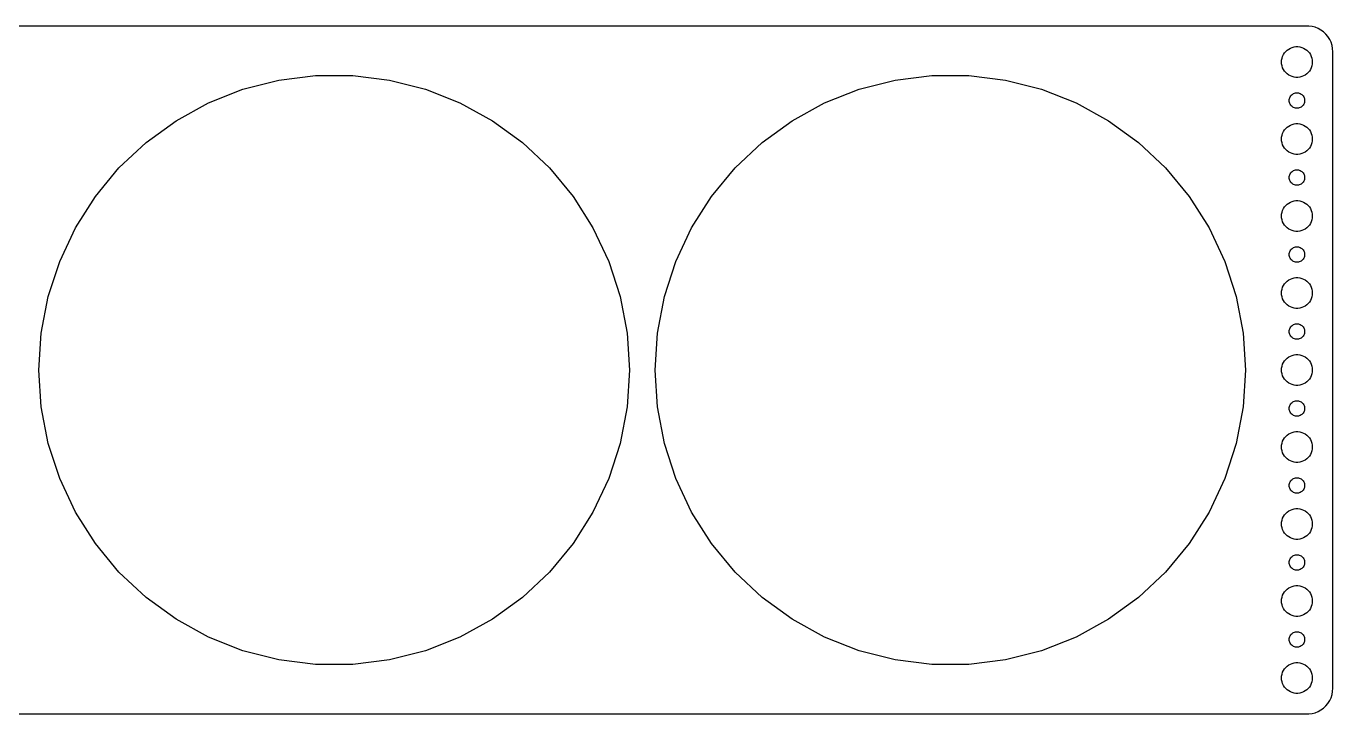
# Model space of a CAD drawing. Header units: metres. Extents: x -254 to 254, y -67 to 67.
# Drawn here: x 0 to 254.5, y -67 to 67 of the extents above; entities that cross this region are included whole.
import ezdxf

# ---------------------------------------------------------------- set-up
doc = ezdxf.new("R2010")
doc.units = ezdxf.units.M

msp = doc.modelspace()

# ---------------------------------------------------------------- linework, layer by layer
for p, q in [((249.814, 66.9901), (-249.814, 66.9901)), ((250.437, 66.9114), (249.814, 66.9901)), ((251.045, 66.7553), (250.437, 66.9114)), ((251.629, 66.5241), (251.045, 66.7553)), ((252.179, 66.2216), (251.629, 66.5241)), ((252.687, 65.8526), (252.179, 66.2216)), ((253.145, 65.4227), (252.687, 65.8526)), ((253.545, 64.9389), (253.145, 65.4227)), ((253.882, 64.4088), (253.545, 64.9389)), ((254.149, 63.8406), (253.882, 64.4088)), ((254.343, 63.2434), (254.149, 63.8406)), ((244.594, 60.7461), (244.711, 61.1044)), ((244.711, 61.1044), (244.871, 61.4453)), ((244.871, 61.4453), (245.073, 61.7634)), ((245.073, 61.7634), (245.313, 62.0536)), ((245.313, 62.0536), (245.588, 62.3115)), ((245.588, 62.3115), (245.893, 62.533)), ((245.893, 62.533), (246.223, 62.7145)), ((246.223, 62.7145), (246.573, 62.8532)), ((246.573, 62.8532), (246.938, 62.9469)), ((246.938, 62.9469), (247.312, 62.9941)), ((247.312, 62.9941), (247.688, 62.9941)), ((247.688, 62.9941), (248.062, 62.9469)), ((248.062, 62.9469), (248.427, 62.8532)), ((248.427, 62.8532), (248.777, 62.7145)), ((248.777, 62.7145), (249.107, 62.533)), ((249.107, 62.533), (249.412, 62.3115)), ((249.412, 62.3115), (249.687, 62.0536)), ((249.687, 62.0536), (249.927, 61.7634)), ((249.927, 61.7634), (250.129, 61.4453)), ((250.129, 61.4453), (250.289, 61.1044)), ((250.289, 61.1044), (250.406, 60.7461)), ((254.461, 62.6267), (254.343, 63.2434)), ((254.5, 62), (254.461, 62.6267)), ((254.5, -62), (254.5, 62)), ((244.5, 60), (244.524, 60.376)), ((244.524, 59.624), (244.5, 60)), ((244.524, 60.376), (244.594, 60.7461)), ((244.594, 59.2539), (244.524, 59.624)), ((244.711, 58.8956), (244.594, 59.2539)), ((244.871, 58.5547), (244.711, 58.8956)), ((245.073, 58.2366), (244.871, 58.5547)), ((250.129, 58.5547), (249.927, 58.2366)), ((250.289, 58.8956), (250.129, 58.5547)), ((250.406, 59.2539), (250.289, 58.8956)), ((250.406, 60.7461), (250.476, 60.376)), ((250.476, 59.624), (250.406, 59.2539)), ((250.476, 60.376), (250.5, 60)), ((250.5, 60), (250.476, 59.624)), ((42.2315, 54.6857), (49.2256, 56.4815)), ((49.2256, 56.4815), (56.3895, 57.3865)), ((56.3895, 57.3865), (63.6104, 57.3865)), ((63.6104, 57.3865), (70.7744, 56.4815)), ((70.7744, 56.4815), (77.7685, 54.6857)), ((162.232, 54.6857), (169.226, 56.4815)), ((169.226, 56.4815), (176.39, 57.3865)), ((176.39, 57.3865), (183.61, 57.3865)), ((183.61, 57.3865), (190.774, 56.4815)), ((190.774, 56.4815), (197.768, 54.6857)), ((245.313, 57.9464), (245.073, 58.2366)), ((245.588, 57.6885), (245.313, 57.9464)), ((245.893, 57.467), (245.588, 57.6885)), ((246.223, 57.2855), (245.893, 57.467)), ((246.573, 57.1468), (246.223, 57.2855)), ((246.938, 57.0531), (246.573, 57.1468)), ((247.312, 57.0059), (246.938, 57.0531)), ((247.688, 57.0059), (247.312, 57.0059)), ((248.062, 57.0531), (247.688, 57.0059)), ((248.427, 57.1468), (248.062, 57.0531)), ((248.777, 57.2855), (248.427, 57.1468)), ((249.107, 57.467), (248.777, 57.2855)), ((249.412, 57.6885), (249.107, 57.467)), ((249.687, 57.9464), (249.412, 57.6885)), ((249.927, 58.2366), (249.687, 57.9464)), ((35.5177, 52.0276), (42.2315, 54.6857)), ((77.7685, 54.6857), (84.4823, 52.0276)), ((155.518, 52.0276), (162.232, 54.6857)), ((197.768, 54.6857), (204.482, 52.0276)), ((246.286, 53.3817), (246.407, 53.5268)), ((246.407, 53.5268), (246.544, 53.6558)), ((246.544, 53.6558), (246.696, 53.7665)), ((246.696, 53.7665), (246.861, 53.8572)), ((246.861, 53.8572), (247.036, 53.9266)), ((247.036, 53.9266), (247.219, 53.9734)), ((247.219, 53.9734), (247.406, 53.997)), ((247.406, 53.997), (247.594, 53.997)), ((247.594, 53.997), (247.781, 53.9734)), ((247.781, 53.9734), (247.964, 53.9266)), ((247.964, 53.9266), (248.139, 53.8572)), ((248.139, 53.8572), (248.304, 53.7665)), ((248.304, 53.7665), (248.456, 53.6558)), ((248.456, 53.6558), (248.593, 53.5268)), ((248.593, 53.5268), (248.714, 53.3817)), ((29.19, 48.5488), (35.5177, 52.0276)), ((84.4823, 52.0276), (90.81, 48.5488)), ((149.19, 48.5488), (155.518, 52.0276)), ((204.482, 52.0276), (210.81, 48.5488)), ((246, 52.5), (246.012, 52.688)), ((246.012, 52.312), (246, 52.5)), ((246.012, 52.688), (246.047, 52.873)), ((246.047, 52.127), (246.012, 52.312)), ((246.047, 52.873), (246.105, 53.0522)), ((246.105, 51.9478), (246.047, 52.127)), ((246.105, 53.0522), (246.186, 53.2226)), ((246.186, 51.7774), (246.105, 51.9478)), ((246.186, 53.2226), (246.286, 53.3817)), ((246.286, 51.6183), (246.186, 51.7774)), ((246.407, 51.4732), (246.286, 51.6183)), ((246.544, 51.3442), (246.407, 51.4732)), ((246.696, 51.2335), (246.544, 51.3442)), ((246.861, 51.1428), (246.696, 51.2335)), ((247.036, 51.0734), (246.861, 51.1428)), ((247.219, 51.0266), (247.036, 51.0734)), ((247.406, 51.003), (247.219, 51.0266)), ((247.594, 51.003), (247.406, 51.003)), ((247.781, 51.0266), (247.594, 51.003)), ((247.964, 51.0734), (247.781, 51.0266)), ((248.139, 51.1428), (247.964, 51.0734)), ((248.304, 51.2335), (248.139, 51.1428)), ((248.456, 51.3442), (248.304, 51.2335)), ((248.593, 51.4732), (248.456, 51.3442)), ((248.714, 51.6183), (248.593, 51.4732)), ((248.714, 53.3817), (248.814, 53.2226)), ((248.814, 51.7774), (248.714, 51.6183)), ((248.814, 53.2226), (248.895, 53.0522)), ((248.895, 51.9478), (248.814, 51.7774)), ((248.895, 53.0522), (248.953, 52.873)), ((248.953, 52.127), (248.895, 51.9478)), ((248.953, 52.873), (248.988, 52.688)), ((248.988, 52.312), (248.953, 52.127)), ((248.988, 52.688), (249, 52.5)), ((249, 52.5), (248.988, 52.312)), ((23.3481, 44.3045), (29.19, 48.5488)), ((90.81, 48.5488), (96.6519, 44.3045)), ((143.348, 44.3045), (149.19, 48.5488)), ((210.81, 48.5488), (216.652, 44.3045)), ((244.594, 45.7461), (244.711, 46.1044)), ((244.711, 46.1044), (244.871, 46.4453)), ((244.871, 46.4453), (245.073, 46.7634)), ((245.073, 46.7634), (245.313, 47.0536)), ((245.313, 47.0536), (245.588, 47.3115)), ((245.588, 47.3115), (245.893, 47.533)), ((245.893, 47.533), (246.223, 47.7145)), ((246.223, 47.7145), (246.573, 47.8532)), ((246.573, 47.8532), (246.938, 47.9469)), ((246.938, 47.9469), (247.312, 47.9941)), ((247.312, 47.9941), (247.688, 47.9941)), ((247.688, 47.9941), (248.062, 47.9469)), ((248.062, 47.9469), (248.427, 47.8532)), ((248.427, 47.8532), (248.777, 47.7145)), ((248.777, 47.7145), (249.107, 47.533)), ((249.107, 47.533), (249.412, 47.3115)), ((249.412, 47.3115), (249.687, 47.0536)), ((249.687, 47.0536), (249.927, 46.7634)), ((249.927, 46.7634), (250.129, 46.4453)), ((250.129, 46.4453), (250.289, 46.1044)), ((250.289, 46.1044), (250.406, 45.7461)), ((18.0843, 39.3615), (23.3481, 44.3045)), ((96.6519, 44.3045), (101.916, 39.3615)), ((138.084, 39.3615), (143.348, 44.3045)), ((216.652, 44.3045), (221.916, 39.3615)), ((244.5, 45), (244.524, 45.376)), ((244.524, 44.624), (244.5, 45)), ((244.524, 45.376), (244.594, 45.7461)), ((244.594, 44.2539), (244.524, 44.624)), ((244.711, 43.8956), (244.594, 44.2539)), ((244.871, 43.5547), (244.711, 43.8956)), ((245.073, 43.2366), (244.871, 43.5547)), ((250.129, 43.5547), (249.927, 43.2366)), ((250.289, 43.8956), (250.129, 43.5547)), ((250.406, 44.2539), (250.289, 43.8956)), ((250.406, 45.7461), (250.476, 45.376)), ((250.476, 44.624), (250.406, 44.2539)), ((250.476, 45.376), (250.5, 45)), ((250.5, 45), (250.476, 44.624)), ((245.313, 42.9464), (245.073, 43.2366)), ((245.588, 42.6885), (245.313, 42.9464)), ((245.893, 42.467), (245.588, 42.6885)), ((246.223, 42.2855), (245.893, 42.467)), ((246.573, 42.1468), (246.223, 42.2855)), ((246.938, 42.0531), (246.573, 42.1468)), ((247.312, 42.0059), (246.938, 42.0531)), ((247.688, 42.0059), (247.312, 42.0059)), ((248.062, 42.0531), (247.688, 42.0059)), ((248.427, 42.1468), (248.062, 42.0531)), ((248.777, 42.2855), (248.427, 42.1468)), ((249.107, 42.467), (248.777, 42.2855)), ((249.412, 42.6885), (249.107, 42.467)), ((249.687, 42.9464), (249.412, 42.6885)), ((249.927, 43.2366), (249.687, 42.9464)), ((13.4815, 33.7977), (18.0843, 39.3615)), ((101.916, 39.3615), (106.518, 33.7977)), ((133.482, 33.7977), (138.084, 39.3615)), ((221.916, 39.3615), (226.518, 33.7977)), ((246.105, 38.0522), (246.186, 38.2226)), ((246.186, 38.2226), (246.286, 38.3817)), ((246.286, 38.3817), (246.407, 38.5268)), ((246.407, 38.5268), (246.544, 38.6558)), ((246.544, 38.6558), (246.696, 38.7665)), ((246.696, 38.7665), (246.861, 38.8572)), ((246.861, 38.8572), (247.036, 38.9266)), ((247.036, 38.9266), (247.219, 38.9734)), ((247.219, 38.9734), (247.406, 38.997)), ((247.406, 38.997), (247.594, 38.997)), ((247.594, 38.997), (247.781, 38.9734)), ((247.781, 38.9734), (247.964, 38.9266)), ((247.964, 38.9266), (248.139, 38.8572)), ((248.139, 38.8572), (248.304, 38.7665)), ((248.304, 38.7665), (248.456, 38.6558)), ((248.456, 38.6558), (248.593, 38.5268)), ((248.593, 38.5268), (248.714, 38.3817)), ((248.714, 38.3817), (248.814, 38.2226)), ((248.814, 38.2226), (248.895, 38.0522)), ((246, 37.5), (246.012, 37.688)), ((246.012, 37.312), (246, 37.5)), ((246.012, 37.688), (246.047, 37.873)), ((246.047, 37.127), (246.012, 37.312)), ((246.047, 37.873), (246.105, 38.0522)), ((246.105, 36.9478), (246.047, 37.127)), ((246.186, 36.7774), (246.105, 36.9478)), ((246.286, 36.6183), (246.186, 36.7774)), ((246.407, 36.4732), (246.286, 36.6183)), ((246.544, 36.3442), (246.407, 36.4732)), ((246.696, 36.2335), (246.544, 36.3442)), ((246.861, 36.1428), (246.696, 36.2335)), ((247.036, 36.0734), (246.861, 36.1428)), ((247.219, 36.0266), (247.036, 36.0734)), ((247.406, 36.003), (247.219, 36.0266)), ((247.594, 36.003), (247.406, 36.003)), ((247.781, 36.0266), (247.594, 36.003)), ((247.964, 36.0734), (247.781, 36.0266)), ((248.139, 36.1428), (247.964, 36.0734)), ((248.304, 36.2335), (248.139, 36.1428)), ((248.456, 36.3442), (248.304, 36.2335)), ((248.593, 36.4732), (248.456, 36.3442)), ((248.714, 36.6183), (248.593, 36.4732)), ((248.814, 36.7774), (248.714, 36.6183)), ((248.895, 36.9478), (248.814, 36.7774)), ((248.895, 38.0522), (248.953, 37.873)), ((248.953, 37.127), (248.895, 36.9478)), ((248.953, 37.873), (248.988, 37.688)), ((248.988, 37.312), (248.953, 37.127)), ((248.988, 37.688), (249, 37.5)), ((249, 37.5), (248.988, 37.312)), ((9.61237, 27.7008), (13.4815, 33.7977)), ((106.518, 33.7977), (110.388, 27.7008)), ((129.612, 27.7008), (133.482, 33.7977)), ((226.518, 33.7977), (230.388, 27.7008)), ((244.524, 30.376), (244.594, 30.7461)), ((244.594, 30.7461), (244.711, 31.1044)), ((244.711, 31.1044), (244.871, 31.4453)), ((244.871, 31.4453), (245.073, 31.7634)), ((245.073, 31.7634), (245.313, 32.0536)), ((245.313, 32.0536), (245.588, 32.3115)), ((245.588, 32.3115), (245.893, 32.533)), ((245.893, 32.533), (246.223, 32.7145)), ((246.223, 32.7145), (246.573, 32.8532)), ((246.573, 32.8532), (246.938, 32.9469)), ((246.938, 32.9469), (247.312, 32.9941)), ((247.312, 32.9941), (247.688, 32.9941)), ((247.688, 32.9941), (248.062, 32.9469)), ((248.062, 32.9469), (248.427, 32.8532)), ((248.427, 32.8532), (248.777, 32.7145)), ((248.777, 32.7145), (249.107, 32.533)), ((249.107, 32.533), (249.412, 32.3115)), ((249.412, 32.3115), (249.687, 32.0536)), ((249.687, 32.0536), (249.927, 31.7634)), ((249.927, 31.7634), (250.129, 31.4453)), ((250.129, 31.4453), (250.289, 31.1044)), ((250.289, 31.1044), (250.406, 30.7461)), ((250.406, 30.7461), (250.476, 30.376)), ((244.5, 30), (244.524, 30.376)), ((244.524, 29.624), (244.5, 30)), ((244.594, 29.2539), (244.524, 29.624)), ((244.711, 28.8956), (244.594, 29.2539)), ((244.871, 28.5547), (244.711, 28.8956)), ((245.073, 28.2366), (244.871, 28.5547)), ((245.313, 27.9464), (245.073, 28.2366)), ((249.927, 28.2366), (249.687, 27.9464)), ((250.129, 28.5547), (249.927, 28.2366)), ((250.289, 28.8956), (250.129, 28.5547)), ((250.406, 29.2539), (250.289, 28.8956)), ((250.476, 29.624), (250.406, 29.2539)), ((250.476, 30.376), (250.5, 30)), ((250.5, 30), (250.476, 29.624)), ((6.53784, 21.1672), (9.61237, 27.7008)), ((110.388, 27.7008), (113.462, 21.1672)), ((126.538, 21.1672), (129.612, 27.7008)), ((230.388, 27.7008), (233.462, 21.1672)), ((245.588, 27.6884), (245.313, 27.9464)), ((245.893, 27.467), (245.588, 27.6884)), ((246.223, 27.2855), (245.893, 27.467)), ((246.573, 27.1468), (246.223, 27.2855)), ((246.938, 27.0531), (246.573, 27.1468)), ((247.312, 27.0059), (246.938, 27.0531)), ((247.688, 27.0059), (247.312, 27.0059)), ((248.062, 27.0531), (247.688, 27.0059)), ((248.427, 27.1468), (248.062, 27.0531)), ((248.777, 27.2855), (248.427, 27.1468)), ((249.107, 27.467), (248.777, 27.2855)), ((249.412, 27.6884), (249.107, 27.467)), ((249.687, 27.9464), (249.412, 27.6884)), ((246.047, 22.873), (246.105, 23.0522)), ((246.105, 23.0522), (246.186, 23.2226)), ((246.186, 23.2226), (246.286, 23.3817)), ((246.286, 23.3817), (246.407, 23.5268)), ((246.407, 23.5268), (246.544, 23.6558)), ((246.544, 23.6558), (246.696, 23.7665)), ((246.696, 23.7665), (246.861, 23.8572)), ((246.861, 23.8572), (247.036, 23.9266)), ((247.036, 23.9266), (247.219, 23.9734)), ((247.219, 23.9734), (247.406, 23.997)), ((247.406, 23.997), (247.594, 23.997)), ((247.594, 23.997), (247.781, 23.9734)), ((247.781, 23.9734), (247.964, 23.9266)), ((247.964, 23.9266), (248.139, 23.8572)), ((248.139, 23.8572), (248.304, 23.7665)), ((248.304, 23.7665), (248.456, 23.6558)), ((248.456, 23.6558), (248.593, 23.5268)), ((248.593, 23.5268), (248.714, 23.3817)), ((248.714, 23.3817), (248.814, 23.2226)), ((248.814, 23.2226), (248.895, 23.0522)), ((248.895, 23.0522), (248.953, 22.873)), ((4.30646, 14.2997), (6.53784, 21.1672)), ((113.462, 21.1672), (115.694, 14.2997)), ((124.306, 14.2997), (126.538, 21.1672)), ((233.462, 21.1672), (235.694, 14.2997)), ((246, 22.5), (246.012, 22.688)), ((246.012, 22.312), (246, 22.5)), ((246.012, 22.688), (246.047, 22.873)), ((246.047, 22.127), (246.012, 22.312)), ((246.105, 21.9478), (246.047, 22.127)), ((246.186, 21.7774), (246.105, 21.9478)), ((246.286, 21.6183), (246.186, 21.7774)), ((246.407, 21.4732), (246.286, 21.6183)), ((246.544, 21.3442), (246.407, 21.4732)), ((246.696, 21.2335), (246.544, 21.3442)), ((246.861, 21.1427), (246.696, 21.2335)), ((247.036, 21.0734), (246.861, 21.1427)), ((247.219, 21.0266), (247.036, 21.0734)), ((247.406, 21.003), (247.219, 21.0266)), ((247.594, 21.003), (247.406, 21.003)), ((247.781, 21.0266), (247.594, 21.003)), ((247.964, 21.0734), (247.781, 21.0266)), ((248.139, 21.1427), (247.964, 21.0734)), ((248.304, 21.2335), (248.139, 21.1427)), ((248.456, 21.3442), (248.304, 21.2335)), ((248.593, 21.4732), (248.456, 21.3442)), ((248.714, 21.6183), (248.593, 21.4732)), ((248.814, 21.7774), (248.714, 21.6183)), ((248.895, 21.9478), (248.814, 21.7774)), ((248.953, 22.127), (248.895, 21.9478)), ((248.953, 22.873), (248.988, 22.688)), ((248.988, 22.312), (248.953, 22.127)), ((248.988, 22.688), (249, 22.5)), ((249, 22.5), (248.988, 22.312)), ((246.223, 17.7145), (246.573, 17.8532)), ((246.573, 17.8532), (246.938, 17.9469)), ((246.938, 17.9469), (247.312, 17.9941)), ((247.312, 17.9941), (247.688, 17.9941)), ((247.688, 17.9941), (248.062, 17.9469)), ((248.062, 17.9469), (248.427, 17.8532)), ((248.427, 17.8532), (248.777, 17.7145)), ((244.5, 15), (244.524, 15.376)), ((244.524, 15.376), (244.594, 15.7461)), ((244.594, 15.7461), (244.711, 16.1044)), ((244.711, 16.1044), (244.871, 16.4453)), ((244.871, 16.4453), (245.073, 16.7634)), ((245.073, 16.7634), (245.313, 17.0536)), ((245.313, 17.0536), (245.588, 17.3115)), ((245.588, 17.3115), (245.893, 17.533)), ((245.893, 17.533), (246.223, 17.7145)), ((248.777, 17.7145), (249.107, 17.533)), ((249.107, 17.533), (249.412, 17.3115)), ((249.412, 17.3115), (249.687, 17.0536)), ((249.687, 17.0536), (249.927, 16.7634)), ((249.927, 16.7634), (250.129, 16.4453)), ((250.129, 16.4453), (250.289, 16.1044)), ((250.289, 16.1044), (250.406, 15.7461)), ((250.406, 15.7461), (250.476, 15.376)), ((250.476, 15.376), (250.5, 15)), ((2.9534, 7.20665), (4.30646, 14.2997)), ((115.694, 14.2997), (117.047, 7.20665)), ((122.953, 7.20665), (124.306, 14.2997)), ((235.694, 14.2997), (237.047, 7.20665)), ((244.524, 14.624), (244.5, 15)), ((244.594, 14.2539), (244.524, 14.624)), ((244.711, 13.8956), (244.594, 14.2539)), ((244.871, 13.5547), (244.711, 13.8956)), ((245.073, 13.2366), (244.871, 13.5547)), ((245.313, 12.9464), (245.073, 13.2366)), ((245.588, 12.6884), (245.313, 12.9464)), ((249.687, 12.9464), (249.412, 12.6884)), ((249.927, 13.2366), (249.687, 12.9464)), ((250.129, 13.5547), (249.927, 13.2366)), ((250.289, 13.8956), (250.129, 13.5547)), ((250.406, 14.2539), (250.289, 13.8956)), ((250.476, 14.624), (250.406, 14.2539)), ((250.5, 15), (250.476, 14.624)), ((245.893, 12.467), (245.588, 12.6884)), ((246.223, 12.2855), (245.893, 12.467)), ((246.573, 12.1468), (246.223, 12.2855)), ((246.938, 12.0531), (246.573, 12.1468)), ((247.312, 12.0059), (246.938, 12.0531)), ((247.688, 12.0059), (247.312, 12.0059)), ((248.062, 12.0531), (247.688, 12.0059)), ((248.427, 12.1468), (248.062, 12.0531)), ((248.777, 12.2855), (248.427, 12.1468)), ((249.107, 12.467), (248.777, 12.2855)), ((249.412, 12.6884), (249.107, 12.467)), ((246, 7.5), (246.012, 7.68799)), ((246.012, 7.68799), (246.047, 7.87303)), ((246.047, 7.87303), (246.105, 8.05219)), ((246.105, 8.05219), (246.186, 8.22263)), ((246.186, 8.22263), (246.286, 8.38167)), ((246.286, 8.38167), (246.407, 8.52681)), ((246.407, 8.52681), (246.544, 8.65576)), ((246.544, 8.65576), (246.696, 8.76648)), ((246.696, 8.76648), (246.861, 8.85724)), ((246.861, 8.85724), (247.036, 8.92657)), ((247.036, 8.92657), (247.219, 8.97342)), ((247.219, 8.97342), (247.406, 8.99704)), ((247.406, 8.99704), (247.594, 8.99704)), ((247.594, 8.99704), (247.781, 8.97342)), ((247.781, 8.97342), (247.964, 8.92657)), ((247.964, 8.92657), (248.139, 8.85724)), ((248.139, 8.85724), (248.304, 8.76648)), ((248.304, 8.76648), (248.456, 8.65576)), ((248.456, 8.65576), (248.593, 8.52681)), ((248.593, 8.52681), (248.714, 8.38167)), ((248.714, 8.38167), (248.814, 8.22263)), ((248.814, 8.22263), (248.895, 8.05219)), ((248.895, 8.05219), (248.953, 7.87303)), ((248.953, 7.87303), (248.988, 7.68799)), ((248.988, 7.68799), (249, 7.5)), ((2.5, 0), (2.9534, 7.20665)), ((117.047, 7.20665), (117.5, 0)), ((122.5, 0), (122.953, 7.20665)), ((237.047, 7.20665), (237.5, 0)), ((246.012, 7.312), (246, 7.5)), ((246.047, 7.12695), (246.012, 7.312)), ((246.105, 6.9478), (246.047, 7.12695)), ((246.186, 6.77736), (246.105, 6.9478)), ((246.286, 6.61832), (246.186, 6.77736)), ((246.407, 6.47318), (246.286, 6.61832)), ((246.544, 6.34422), (246.407, 6.47318)), ((246.696, 6.23351), (246.544, 6.34422)), ((246.861, 6.14275), (246.696, 6.23351)), ((247.036, 6.07341), (246.861, 6.14275)), ((247.219, 6.02657), (247.036, 6.07341)), ((247.406, 6.00294), (247.219, 6.02657)), ((247.594, 6.00294), (247.406, 6.00294)), ((247.781, 6.02657), (247.594, 6.00294)), ((247.964, 6.07341), (247.781, 6.02657)), ((248.139, 6.14275), (247.964, 6.07341)), ((248.304, 6.23351), (248.139, 6.14275)), ((248.456, 6.34422), (248.304, 6.23351)), ((248.593, 6.47318), (248.456, 6.34422)), ((248.714, 6.61832), (248.593, 6.47318)), ((248.814, 6.77736), (248.714, 6.61832)), ((248.895, 6.9478), (248.814, 6.77736)), ((248.953, 7.12695), (248.895, 6.9478)), ((248.988, 7.312), (248.953, 7.12695)), ((249, 7.5), (248.988, 7.312)), ((245.893, 2.53297), (246.223, 2.71448)), ((246.223, 2.71448), (246.573, 2.85316)), ((246.573, 2.85316), (246.938, 2.94685)), ((246.938, 2.94685), (247.312, 2.99408)), ((247.312, 2.99408), (247.688, 2.99408)), ((247.688, 2.99408), (248.062, 2.94685)), ((248.062, 2.94685), (248.427, 2.85316)), ((248.427, 2.85316), (248.777, 2.71448)), ((248.777, 2.71448), (249.107, 2.53297)), ((2.9534, -7.20665), (2.5, 0)), ((117.5, 0), (117.047, -7.20665)), ((122.953, -7.20665), (122.5, 0)), ((237.5, 0), (237.047, -7.20665)), ((244.5, 0), (244.524, 0.37599)), ((244.524, -0.37599), (244.5, 0)), ((244.524, 0.37599), (244.594, 0.74606)), ((244.594, 0.74606), (244.711, 1.10437)), ((244.711, 1.10437), (244.871, 1.44525)), ((244.871, 1.44525), (245.073, 1.76335)), ((245.073, 1.76335), (245.313, 2.05363)), ((245.313, 2.05363), (245.588, 2.31154)), ((245.588, 2.31154), (245.893, 2.53297)), ((249.107, 2.53297), (249.412, 2.31154)), ((249.412, 2.31154), (249.687, 2.05363)), ((249.687, 2.05363), (249.927, 1.76335)), ((249.927, 1.76335), (250.129, 1.44525)), ((250.129, 1.44525), (250.289, 1.10437)), ((250.289, 1.10437), (250.406, 0.74606)), ((250.406, 0.74606), (250.476, 0.37599)), ((250.476, 0.37599), (250.5, 0)), ((250.5, 0), (250.476, -0.37599)), ((244.594, -0.74606), (244.524, -0.37599)), ((244.711, -1.10437), (244.594, -0.74606)), ((244.871, -1.44525), (244.711, -1.10437)), ((245.073, -1.76335), (244.871, -1.44525)), ((245.313, -2.05363), (245.073, -1.76335)), ((245.588, -2.31154), (245.313, -2.05363)), ((245.893, -2.53297), (245.588, -2.31154)), ((246.223, -2.71448), (245.893, -2.53297)), ((249.107, -2.53297), (248.777, -2.71448)), ((249.412, -2.31154), (249.107, -2.53297)), ((249.687, -2.05363), (249.412, -2.31154)), ((249.927, -1.76335), (249.687, -2.05363)), ((250.129, -1.44525), (249.927, -1.76335)), ((250.289, -1.10437), (250.129, -1.44525)), ((250.406, -0.74606), (250.289, -1.10437)), ((250.476, -0.37599), (250.406, -0.74606)), ((246.573, -2.85316), (246.223, -2.71448)), ((246.938, -2.94685), (246.573, -2.85316)), ((247.312, -2.99408), (246.938, -2.94685)), ((247.688, -2.99408), (247.312, -2.99408)), ((248.062, -2.94685), (247.688, -2.99408)), ((248.427, -2.85316), (248.062, -2.94685)), ((248.777, -2.71448), (248.427, -2.85316)), ((4.30646, -14.2997), (2.9534, -7.20665)), ((117.047, -7.20665), (115.694, -14.2997)), ((124.306, -14.2997), (122.953, -7.20665)), ((237.047, -7.20665), (235.694, -14.2997)), ((246, -7.5), (246.012, -7.312)), ((246.012, -7.68799), (246, -7.5)), ((246.012, -7.312), (246.047, -7.12695)), ((246.047, -7.12695), (246.105, -6.9478)), ((246.105, -6.9478), (246.186, -6.77736)), ((246.186, -6.77736), (246.286, -6.61832)), ((246.286, -6.61832), (246.407, -6.47318)), ((246.407, -6.47318), (246.544, -6.34422)), ((246.544, -6.34422), (246.696, -6.23351)), ((246.696, -6.23351), (246.861, -6.14275)), ((246.861, -6.14275), (247.036, -6.07341)), ((247.036, -6.07341), (247.219, -6.02657)), ((247.219, -6.02657), (247.406, -6.00294)), ((247.406, -6.00294), (247.594, -6.00294)), ((247.594, -6.00294), (247.781, -6.02657)), ((247.781, -6.02657), (247.964, -6.07341)), ((247.964, -6.07341), (248.139, -6.14275)), ((248.139, -6.14275), (248.304, -6.23351)), ((248.304, -6.23351), (248.456, -6.34422)), ((248.456, -6.34422), (248.593, -6.47318)), ((248.593, -6.47318), (248.714, -6.61832)), ((248.714, -6.61832), (248.814, -6.77736)), ((248.814, -6.77736), (248.895, -6.9478)), ((248.895, -6.9478), (248.953, -7.12695)), ((248.953, -7.12695), (248.988, -7.312)), ((248.988, -7.312), (249, -7.5)), ((249, -7.5), (248.988, -7.68799)), ((246.047, -7.87303), (246.012, -7.68799)), ((246.105, -8.05219), (246.047, -7.87303)), ((246.186, -8.22263), (246.105, -8.05219)), ((246.286, -8.38167), (246.186, -8.22263)), ((246.407, -8.52681), (246.286, -8.38167)), ((246.544, -8.65576), (246.407, -8.52681)), ((246.696, -8.76648), (246.544, -8.65576)), ((246.861, -8.85724), (246.696, -8.76648)), ((247.036, -8.92657), (246.861, -8.85724)), ((247.219, -8.97342), (247.036, -8.92657)), ((247.406, -8.99704), (247.219, -8.97342)), ((247.594, -8.99704), (247.406, -8.99704)), ((247.781, -8.97342), (247.594, -8.99704)), ((247.964, -8.92657), (247.781, -8.97342)), ((248.139, -8.85724), (247.964, -8.92657)), ((248.304, -8.76648), (248.139, -8.85724)), ((248.456, -8.65576), (248.304, -8.76648)), ((248.593, -8.52681), (248.456, -8.65576)), ((248.714, -8.38167), (248.593, -8.52681)), ((248.814, -8.22263), (248.714, -8.38167)), ((248.895, -8.05219), (248.814, -8.22263)), ((248.953, -7.87303), (248.895, -8.05219)), ((248.988, -7.68799), (248.953, -7.87303)), ((245.313, -12.9464), (245.588, -12.6884)), ((245.588, -12.6884), (245.893, -12.467)), ((245.893, -12.467), (246.223, -12.2855)), ((246.223, -12.2855), (246.573, -12.1468)), ((246.573, -12.1468), (246.938, -12.0531)), ((246.938, -12.0531), (247.312, -12.0059)), ((247.312, -12.0059), (247.688, -12.0059)), ((247.688, -12.0059), (248.062, -12.0531)), ((248.062, -12.0531), (248.427, -12.1468)), ((248.427, -12.1468), (248.777, -12.2855)), ((248.777, -12.2855), (249.107, -12.467)), ((249.107, -12.467), (249.412, -12.6884)), ((249.412, -12.6884), (249.687, -12.9464)), ((6.53784, -21.1672), (4.30646, -14.2997)), ((115.694, -14.2997), (113.462, -21.1672)), ((126.538, -21.1672), (124.306, -14.2997)), ((235.694, -14.2997), (233.462, -21.1672)), ((244.5, -15), (244.524, -14.624)), ((244.524, -15.376), (244.5, -15)), ((244.524, -14.624), (244.594, -14.2539)), ((244.594, -14.2539), (244.711, -13.8956)), ((244.711, -13.8956), (244.871, -13.5547)), ((244.871, -13.5547), (245.073, -13.2366)), ((245.073, -13.2366), (245.313, -12.9464)), ((249.687, -12.9464), (249.927, -13.2366)), ((249.927, -13.2366), (250.129, -13.5547)), ((250.129, -13.5547), (250.289, -13.8956)), ((250.289, -13.8956), (250.406, -14.2539)), ((250.406, -14.2539), (250.476, -14.624)), ((250.476, -14.624), (250.5, -15)), ((250.5, -15), (250.476, -15.376)), ((244.594, -15.7461), (244.524, -15.376)), ((244.711, -16.1044), (244.594, -15.7461)), ((244.871, -16.4453), (244.711, -16.1044)), ((245.073, -16.7634), (244.871, -16.4453)), ((245.313, -17.0536), (245.073, -16.7634)), ((245.588, -17.3115), (245.313, -17.0536)), ((245.893, -17.533), (245.588, -17.3115)), ((246.223, -17.7145), (245.893, -17.533)), ((246.573, -17.8532), (246.223, -17.7145)), ((248.777, -17.7145), (248.427, -17.8532)), ((249.107, -17.533), (248.777, -17.7145)), ((249.412, -17.3115), (249.107, -17.533)), ((249.687, -17.0536), (249.412, -17.3115)), ((249.927, -16.7634), (249.687, -17.0536)), ((250.129, -16.4453), (249.927, -16.7634)), ((250.289, -16.1044), (250.129, -16.4453)), ((250.406, -15.7461), (250.289, -16.1044)), ((250.476, -15.376), (250.406, -15.7461)), ((246.938, -17.9469), (246.573, -17.8532)), ((247.312, -17.9941), (246.938, -17.9469)), ((247.688, -17.9941), (247.312, -17.9941)), ((248.062, -17.9469), (247.688, -17.9941)), ((248.427, -17.8532), (248.062, -17.9469)), ((9.61237, -27.7008), (6.53784, -21.1672)), ((113.462, -21.1672), (110.388, -27.7008)), ((129.612, -27.7008), (126.538, -21.1672)), ((233.462, -21.1672), (230.388, -27.7008)), ((246, -22.5), (246.012, -22.312)), ((246.012, -22.688), (246, -22.5)), ((246.012, -22.312), (246.047, -22.127)), ((246.047, -22.873), (246.012, -22.688)), ((246.047, -22.127), (246.105, -21.9478)), ((246.105, -23.0522), (246.047, -22.873)), ((246.105, -21.9478), (246.186, -21.7774)), ((246.186, -21.7774), (246.286, -21.6183)), ((246.286, -21.6183), (246.407, -21.4732)), ((246.407, -21.4732), (246.544, -21.3442)), ((246.544, -21.3442), (246.696, -21.2335)), ((246.696, -21.2335), (246.861, -21.1427)), ((246.861, -21.1427), (247.036, -21.0734)), ((247.036, -21.0734), (247.219, -21.0266)), ((247.219, -21.0266), (247.406, -21.003)), ((247.406, -21.003), (247.594, -21.003)), ((247.594, -21.003), (247.781, -21.0266)), ((247.781, -21.0266), (247.964, -21.0734)), ((247.964, -21.0734), (248.139, -21.1427)), ((248.139, -21.1427), (248.304, -21.2335)), ((248.304, -21.2335), (248.456, -21.3442)), ((248.456, -21.3442), (248.593, -21.4732)), ((248.593, -21.4732), (248.714, -21.6183)), ((248.714, -21.6183), (248.814, -21.7774)), ((248.814, -21.7774), (248.895, -21.9478)), ((248.895, -21.9478), (248.953, -22.127)), ((248.953, -22.873), (248.895, -23.0522)), ((248.953, -22.127), (248.988, -22.312)), ((248.988, -22.688), (248.953, -22.873)), ((248.988, -22.312), (249, -22.5)), ((249, -22.5), (248.988, -22.688)), ((246.186, -23.2226), (246.105, -23.0522)), ((246.286, -23.3817), (246.186, -23.2226)), ((246.407, -23.5268), (246.286, -23.3817)), ((246.544, -23.6558), (246.407, -23.5268)), ((246.696, -23.7665), (246.544, -23.6558)), ((246.861, -23.8572), (246.696, -23.7665)), ((247.036, -23.9266), (246.861, -23.8572)), ((247.219, -23.9734), (247.036, -23.9266)), ((247.406, -23.997), (247.219, -23.9734)), ((247.594, -23.997), (247.406, -23.997)), ((247.781, -23.9734), (247.594, -23.997)), ((247.964, -23.9266), (247.781, -23.9734)), ((248.139, -23.8572), (247.964, -23.9266)), ((248.304, -23.7665), (248.139, -23.8572)), ((248.456, -23.6558), (248.304, -23.7665)), ((248.593, -23.5268), (248.456, -23.6558)), ((248.714, -23.3817), (248.593, -23.5268)), ((248.814, -23.2226), (248.714, -23.3817)), ((248.895, -23.0522), (248.814, -23.2226)), ((13.4815, -33.7977), (9.61237, -27.7008)), ((110.388, -27.7008), (106.518, -33.7977)), ((133.482, -33.7977), (129.612, -27.7008)), ((230.388, -27.7008), (226.518, -33.7977)), ((245.073, -28.2366), (245.313, -27.9464)), ((245.313, -27.9464), (245.588, -27.6884)), ((245.588, -27.6884), (245.893, -27.467)), ((245.893, -27.467), (246.223, -27.2855)), ((246.223, -27.2855), (246.573, -27.1468)), ((246.573, -27.1468), (246.938, -27.0531)), ((246.938, -27.0531), (247.312, -27.0059)), ((247.312, -27.0059), (247.688, -27.0059)), ((247.688, -27.0059), (248.062, -27.0531)), ((248.062, -27.0531), (248.427, -27.1468)), ((248.427, -27.1468), (248.777, -27.2855)), ((248.777, -27.2855), (249.107, -27.467)), ((249.107, -27.467), (249.412, -27.6884)), ((249.412, -27.6884), (249.687, -27.9464)), ((249.687, -27.9464), (249.927, -28.2366)), ((244.5, -30), (244.524, -29.624)), ((244.524, -30.376), (244.5, -30)), ((244.524, -29.624), (244.594, -29.2539)), ((244.594, -30.7461), (244.524, -30.376)), ((244.594, -29.2539), (244.711, -28.8956)), ((244.711, -28.8956), (244.871, -28.5547)), ((244.871, -28.5547), (245.073, -28.2366)), ((249.927, -28.2366), (250.129, -28.5547)), ((250.129, -28.5547), (250.289, -28.8956)), ((250.289, -28.8956), (250.406, -29.2539)), ((250.406, -29.2539), (250.476, -29.624)), ((250.476, -30.376), (250.406, -30.7461)), ((250.476, -29.624), (250.5, -30)), ((250.5, -30), (250.476, -30.376)), ((244.711, -31.1044), (244.594, -30.7461)), ((244.871, -31.4453), (244.711, -31.1044)), ((245.073, -31.7634), (244.871, -31.4453)), ((245.313, -32.0536), (245.073, -31.7634)), ((245.588, -32.3115), (245.313, -32.0536)), ((245.893, -32.533), (245.588, -32.3115)), ((246.223, -32.7145), (245.893, -32.533)), ((246.573, -32.8532), (246.223, -32.7145)), ((246.938, -32.9469), (246.573, -32.8532)), ((247.312, -32.9941), (246.938, -32.9469)), ((247.688, -32.9941), (247.312, -32.9941)), ((248.062, -32.9469), (247.688, -32.9941)), ((248.427, -32.8532), (248.062, -32.9469)), ((248.777, -32.7145), (248.427, -32.8532)), ((249.107, -32.533), (248.777, -32.7145)), ((249.412, -32.3115), (249.107, -32.533)), ((249.687, -32.0536), (249.412, -32.3115)), ((249.927, -31.7634), (249.687, -32.0536)), ((250.129, -31.4453), (249.927, -31.7634)), ((250.289, -31.1044), (250.129, -31.4453)), ((250.406, -30.7461), (250.289, -31.1044)), ((18.0843, -39.3615), (13.4815, -33.7977)), ((106.518, -33.7977), (101.916, -39.3615)), ((138.084, -39.3615), (133.482, -33.7977)), ((226.518, -33.7977), (221.916, -39.3615)), ((246, -37.5), (246.012, -37.312)), ((246.012, -37.688), (246, -37.5)), ((246.012, -37.312), (246.047, -37.127)), ((246.047, -37.873), (246.012, -37.688)), ((246.047, -37.127), (246.105, -36.9478)), ((246.105, -38.0522), (246.047, -37.873)), ((246.105, -36.9478), (246.186, -36.7774)), ((246.186, -38.2226), (246.105, -38.0522)), ((246.186, -36.7774), (246.286, -36.6183)), ((246.286, -36.6183), (246.407, -36.4732)), ((246.407, -36.4732), (246.544, -36.3442)), ((246.544, -36.3442), (246.696, -36.2335)), ((246.696, -36.2335), (246.861, -36.1428)), ((246.861, -36.1428), (247.036, -36.0734)), ((247.036, -36.0734), (247.219, -36.0266)), ((247.219, -36.0266), (247.406, -36.003)), ((247.406, -36.003), (247.594, -36.003)), ((247.594, -36.003), (247.781, -36.0266)), ((247.781, -36.0266), (247.964, -36.0734)), ((247.964, -36.0734), (248.139, -36.1428)), ((248.139, -36.1428), (248.304, -36.2335)), ((248.304, -36.2335), (248.456, -36.3442)), ((248.456, -36.3442), (248.593, -36.4732)), ((248.593, -36.4732), (248.714, -36.6183)), ((248.714, -36.6183), (248.814, -36.7774)), ((248.814, -36.7774), (248.895, -36.9478)), ((248.895, -38.0522), (248.814, -38.2226)), ((248.895, -36.9478), (248.953, -37.127)), ((248.953, -37.873), (248.895, -38.0522)), ((248.953, -37.127), (248.988, -37.312)), ((248.988, -37.688), (248.953, -37.873)), ((248.988, -37.312), (249, -37.5)), ((249, -37.5), (248.988, -37.688)), ((23.3481, -44.3045), (18.0843, -39.3615)), ((101.916, -39.3615), (96.6519, -44.3045)), ((143.348, -44.3045), (138.084, -39.3615)), ((221.916, -39.3615), (216.652, -44.3045)), ((246.286, -38.3817), (246.186, -38.2226)), ((246.407, -38.5268), (246.286, -38.3817)), ((246.544, -38.6558), (246.407, -38.5268)), ((246.696, -38.7665), (246.544, -38.6558)), ((246.861, -38.8572), (246.696, -38.7665)), ((247.036, -38.9266), (246.861, -38.8572)), ((247.219, -38.9734), (247.036, -38.9266)), ((247.406, -38.997), (247.219, -38.9734)), ((247.594, -38.997), (247.406, -38.997)), ((247.781, -38.9734), (247.594, -38.997)), ((247.964, -38.9266), (247.781, -38.9734)), ((248.139, -38.8572), (247.964, -38.9266)), ((248.304, -38.7665), (248.139, -38.8572)), ((248.456, -38.6558), (248.304, -38.7665)), ((248.593, -38.5268), (248.456, -38.6558)), ((248.714, -38.3817), (248.593, -38.5268)), ((248.814, -38.2226), (248.714, -38.3817)), ((244.871, -43.5547), (245.073, -43.2366)), ((245.073, -43.2366), (245.313, -42.9464)), ((245.313, -42.9464), (245.588, -42.6885)), ((245.588, -42.6885), (245.893, -42.467)), ((245.893, -42.467), (246.223, -42.2855)), ((246.223, -42.2855), (246.573, -42.1468)), ((246.573, -42.1468), (246.938, -42.0531)), ((246.938, -42.0531), (247.312, -42.0059)), ((247.312, -42.0059), (247.688, -42.0059)), ((247.688, -42.0059), (248.062, -42.0531)), ((248.062, -42.0531), (248.427, -42.1468)), ((248.427, -42.1468), (248.777, -42.2855)), ((248.777, -42.2855), (249.107, -42.467)), ((249.107, -42.467), (249.412, -42.6885)), ((249.412, -42.6885), (249.687, -42.9464)), ((249.687, -42.9464), (249.927, -43.2366)), ((249.927, -43.2366), (250.129, -43.5547)), ((29.19, -48.5488), (23.3481, -44.3045)), ((96.6519, -44.3045), (90.81, -48.5488)), ((149.19, -48.5488), (143.348, -44.3045)), ((216.652, -44.3045), (210.81, -48.5488)), ((244.5, -45), (244.524, -44.624)), ((244.524, -45.376), (244.5, -45)), ((244.524, -44.624), (244.594, -44.2539)), ((244.594, -45.7461), (244.524, -45.376)), ((244.594, -44.2539), (244.711, -43.8956)), ((244.711, -46.1044), (244.594, -45.7461)), ((244.711, -43.8956), (244.871, -43.5547)), ((250.129, -43.5547), (250.289, -43.8956)), ((250.289, -43.8956), (250.406, -44.2539)), ((250.406, -45.7461), (250.289, -46.1044)), ((250.406, -44.2539), (250.476, -44.624)), ((250.476, -45.376), (250.406, -45.7461)), ((250.476, -44.624), (250.5, -45)), ((250.5, -45), (250.476, -45.376)), ((244.871, -46.4453), (244.711, -46.1044)), ((245.073, -46.7634), (244.871, -46.4453)), ((245.313, -47.0536), (245.073, -46.7634)), ((245.588, -47.3115), (245.313, -47.0536)), ((245.893, -47.533), (245.588, -47.3115)), ((246.223, -47.7145), (245.893, -47.533)), ((246.573, -47.8532), (246.223, -47.7145)), ((246.938, -47.9469), (246.573, -47.8532)), ((247.312, -47.9941), (246.938, -47.9469)), ((247.688, -47.9941), (247.312, -47.9941)), ((248.062, -47.9469), (247.688, -47.9941)), ((248.427, -47.8532), (248.062, -47.9469)), ((248.777, -47.7145), (248.427, -47.8532)), ((249.107, -47.533), (248.777, -47.7145)), ((249.412, -47.3115), (249.107, -47.533)), ((249.687, -47.0536), (249.412, -47.3115)), ((249.927, -46.7634), (249.687, -47.0536)), ((250.129, -46.4453), (249.927, -46.7634)), ((250.289, -46.1044), (250.129, -46.4453)), ((35.5177, -52.0276), (29.19, -48.5488)), ((90.81, -48.5488), (84.4823, -52.0276)), ((155.518, -52.0276), (149.19, -48.5488)), ((210.81, -48.5488), (204.482, -52.0276)), ((42.2315, -54.6857), (35.5177, -52.0276)), ((84.4823, -52.0276), (77.7685, -54.6857)), ((162.232, -54.6857), (155.518, -52.0276)), ((204.482, -52.0276), (197.768, -54.6857)), ((246, -52.5), (246.012, -52.312)), ((246.012, -52.688), (246, -52.5)), ((246.012, -52.312), (246.047, -52.127)), ((246.047, -52.873), (246.012, -52.688)), ((246.047, -52.127), (246.105, -51.9478)), ((246.105, -53.0522), (246.047, -52.873)), ((246.105, -51.9478), (246.186, -51.7774)), ((246.186, -53.2226), (246.105, -53.0522)), ((246.186, -51.7774), (246.286, -51.6183)), ((246.286, -53.3817), (246.186, -53.2226)), ((246.286, -51.6183), (246.407, -51.4732)), ((246.407, -53.5268), (246.286, -53.3817)), ((246.407, -51.4732), (246.544, -51.3442)), ((246.544, -51.3442), (246.696, -51.2335)), ((246.696, -51.2335), (246.861, -51.1428)), ((246.861, -51.1428), (247.036, -51.0734)), ((247.036, -51.0734), (247.219, -51.0266)), ((247.219, -51.0266), (247.406, -51.003)), ((247.406, -51.003), (247.594, -51.003)), ((247.594, -51.003), (247.781, -51.0266)), ((247.781, -51.0266), (247.964, -51.0734)), ((247.964, -51.0734), (248.139, -51.1428)), ((248.139, -51.1428), (248.304, -51.2335)), ((248.304, -51.2335), (248.456, -51.3442)), ((248.456, -51.3442), (248.593, -51.4732)), ((248.593, -51.4732), (248.714, -51.6183)), ((248.714, -53.3817), (248.593, -53.5268)), ((248.714, -51.6183), (248.814, -51.7774)), ((248.814, -53.2226), (248.714, -53.3817)), ((248.814, -51.7774), (248.895, -51.9478)), ((248.895, -53.0522), (248.814, -53.2226)), ((248.895, -51.9478), (248.953, -52.127)), ((248.953, -52.873), (248.895, -53.0522)), ((248.953, -52.127), (248.988, -52.312)), ((248.988, -52.688), (248.953, -52.873)), ((248.988, -52.312), (249, -52.5)), ((249, -52.5), (248.988, -52.688)), ((49.2256, -56.4815), (42.2315, -54.6857)), ((77.7685, -54.6857), (70.7744, -56.4815)), ((169.226, -56.4815), (162.232, -54.6857)), ((197.768, -54.6857), (190.774, -56.4815)), ((246.544, -53.6558), (246.407, -53.5268)), ((246.696, -53.7665), (246.544, -53.6558)), ((246.861, -53.8572), (246.696, -53.7665)), ((247.036, -53.9266), (246.861, -53.8572)), ((247.219, -53.9734), (247.036, -53.9266)), ((247.406, -53.997), (247.219, -53.9734)), ((247.594, -53.997), (247.406, -53.997)), ((247.781, -53.9734), (247.594, -53.997)), ((247.964, -53.9266), (247.781, -53.9734)), ((248.139, -53.8572), (247.964, -53.9266)), ((248.304, -53.7665), (248.139, -53.8572)), ((248.456, -53.6558), (248.304, -53.7665)), ((248.593, -53.5268), (248.456, -53.6558)), ((56.3895, -57.3865), (49.2256, -56.4815)), ((63.6104, -57.3865), (56.3895, -57.3865)), ((70.7744, -56.4815), (63.6104, -57.3865)), ((176.39, -57.3865), (169.226, -56.4815)), ((183.61, -57.3865), (176.39, -57.3865)), ((190.774, -56.4815), (183.61, -57.3865)), ((244.871, -58.5547), (245.073, -58.2366)), ((245.073, -58.2366), (245.313, -57.9464)), ((245.313, -57.9464), (245.588, -57.6885)), ((245.588, -57.6885), (245.893, -57.467)), ((245.893, -57.467), (246.223, -57.2855)), ((246.223, -57.2855), (246.573, -57.1468)), ((246.573, -57.1468), (246.938, -57.0531)), ((246.938, -57.0531), (247.312, -57.0059)), ((247.312, -57.0059), (247.688, -57.0059)), ((247.688, -57.0059), (248.062, -57.0531)), ((248.062, -57.0531), (248.427, -57.1468)), ((248.427, -57.1468), (248.777, -57.2855)), ((248.777, -57.2855), (249.107, -57.467)), ((249.107, -57.467), (249.412, -57.6885)), ((249.412, -57.6885), (249.687, -57.9464)), ((249.687, -57.9464), (249.927, -58.2366)), ((249.927, -58.2366), (250.129, -58.5547)), ((244.5, -60), (244.524, -59.624)), ((244.524, -60.376), (244.5, -60)), ((244.524, -59.624), (244.594, -59.2539)), ((244.594, -60.7461), (244.524, -60.376)), ((244.594, -59.2539), (244.711, -58.8956)), ((244.711, -61.1044), (244.594, -60.7461)), ((244.711, -58.8956), (244.871, -58.5547)), ((250.129, -58.5547), (250.289, -58.8956)), ((250.289, -58.8956), (250.406, -59.2539)), ((250.406, -60.7461), (250.289, -61.1044)), ((250.406, -59.2539), (250.476, -59.624)), ((250.476, -60.376), (250.406, -60.7461)), ((250.476, -59.624), (250.5, -60)), ((250.5, -60), (250.476, -60.376)), ((244.871, -61.4453), (244.711, -61.1044)), ((245.073, -61.7634), (244.871, -61.4453)), ((245.313, -62.0536), (245.073, -61.7634)), ((245.588, -62.3115), (245.313, -62.0536)), ((245.893, -62.533), (245.588, -62.3115)), ((246.223, -62.7145), (245.893, -62.533)), ((246.573, -62.8532), (246.223, -62.7145)), ((246.938, -62.9469), (246.573, -62.8532)), ((247.312, -62.9941), (246.938, -62.9469)), ((247.688, -62.9941), (247.312, -62.9941)), ((248.062, -62.9469), (247.688, -62.9941)), ((248.427, -62.8532), (248.062, -62.9469)), ((248.777, -62.7145), (248.427, -62.8532)), ((249.107, -62.533), (248.777, -62.7145)), ((249.412, -62.3115), (249.107, -62.533)), ((249.687, -62.0536), (249.412, -62.3115)), ((249.927, -61.7634), (249.687, -62.0536)), ((250.129, -61.4453), (249.927, -61.7634)), ((250.289, -61.1044), (250.129, -61.4453)), ((254.149, -63.8406), (254.343, -63.2434)), ((254.343, -63.2434), (254.461, -62.6267)), ((254.461, -62.6267), (254.5, -62)), ((252.179, -66.2216), (252.687, -65.8526)), ((252.687, -65.8526), (253.145, -65.4227)), ((253.145, -65.4227), (253.545, -64.9389)), ((253.545, -64.9389), (253.882, -64.4088)), ((253.882, -64.4088), (254.149, -63.8406)), ((-249.814, -66.9901), (249.814, -66.9901)), ((249.814, -66.9901), (250.437, -66.9114)), ((250.437, -66.9114), (251.045, -66.7553)), ((251.045, -66.7553), (251.629, -66.5241)), ((251.629, -66.5241), (252.179, -66.2216))]:
    msp.add_line(p, q)

doc.saveas('drawing.dxf')
